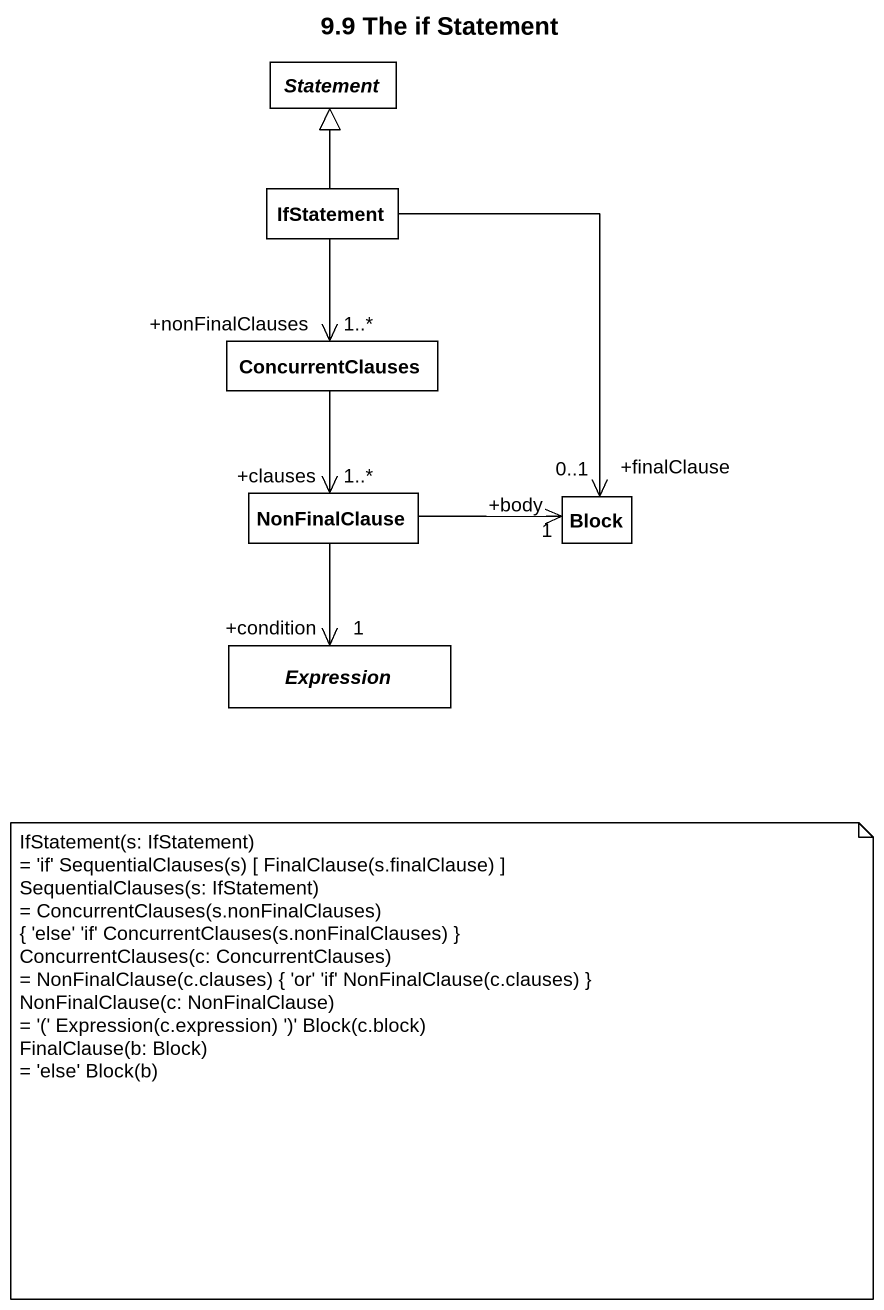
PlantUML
@startuml
title 9.9 The if Statement
hide circle
hide empty members
abstract class Statement
class IfStatement
class ConcurrentClauses
class NonFinalClause
class Block
abstract class Expression
IfStatement -up-|> Statement
IfStatement --> "+nonFinalClauses\n1..*" ConcurrentClauses
IfStatement --> "+finalClause\n0..1" Block
ConcurrentClauses --> "+clauses\n1..*" NonFinalClause
NonFinalClause -right-> "+body\n1" Block
NonFinalClause --> "+condition\n1" Expression
note as N1
  IfStatement(s: IfStatement)
  ~= 'if' SequentialClauses(s) [ FinalClause(s.finalClause) ]
  SequentialClauses(s: IfStatement)
  ~= ConcurrentClauses(s.nonFinalClauses)
  { 'else' 'if' ConcurrentClauses(s.nonFinalClauses) }
  ConcurrentClauses(c: ConcurrentClauses)
  ~= NonFinalClause(c.clauses) { 'or' 'if' NonFinalClause(c.clauses) }
  NonFinalClause(c: NonFinalClause)
  ~= '(' Expression(c.expression) ')' Block(c.block)
  FinalClause(b: Block)
  ~= 'else' Block(b)
end note
@enduml
